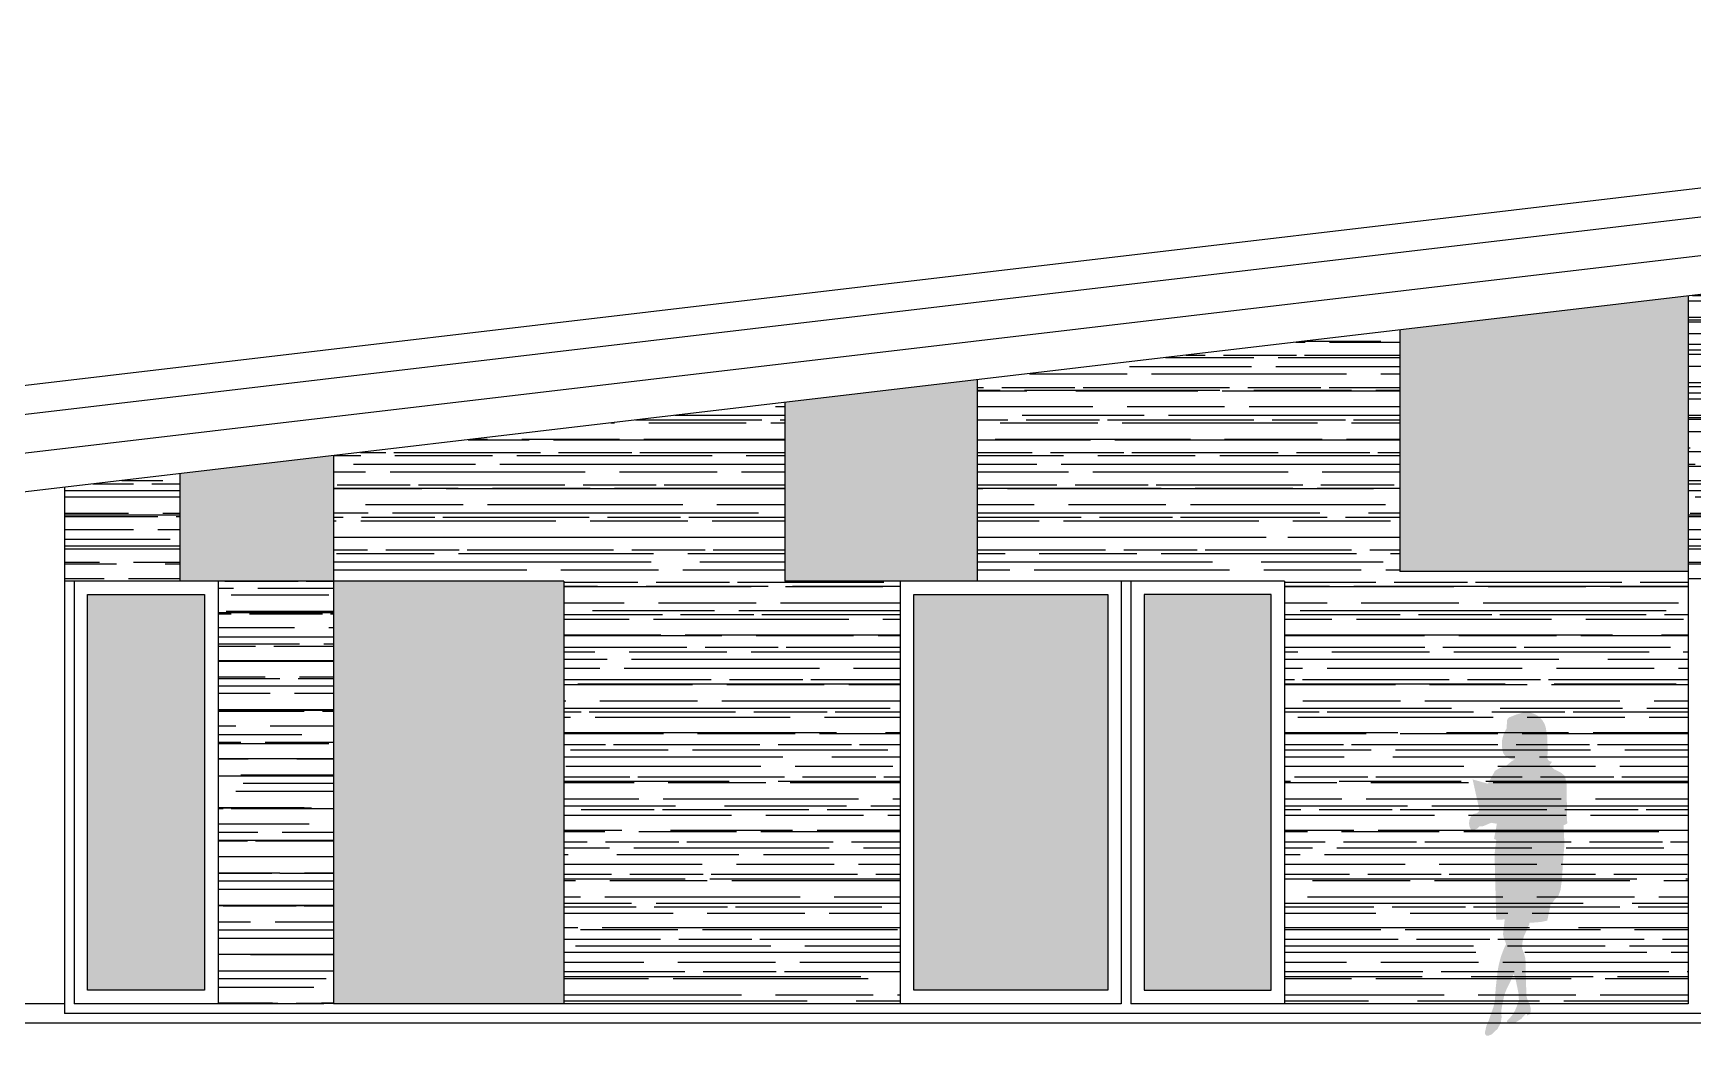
# Model space of a CAD drawing. Header units: millimetres. Extents: x 589 to 1175, y -455 to -172.
# Drawn here: x 1148.96 to 1157.6, y -445.17 to -439.95 of the extents above; entities that cross this region are included whole.
import ezdxf

# ---------------------------------------------------------------- set-up
doc = ezdxf.new("R2010")
doc.units = ezdxf.units.MM
for name, color, linetype in [('pohled', 4, 'Continuous'), ('SRAFA', 251, 'Continuous'), ('srafa fasada', 253, 'Continuous'), ('stafaz', 252, 'Continuous'), ('ZDIVO', 1, 'Continuous')]:
    doc.layers.add(name, color=color, linetype=linetype)
pattern_1 = [(0, (118.25269, -99.30682), (0.2794, 0.127), [1.905, -0.254, 0.635, -0.127]), (0, (118.4216, -99.24332), (-0.127, 0.16891), [0.381, -0.04191, 0.762, -0.09525]), (0, (118.31619, -99.19887), (0.6604, 0.08509), [1.016, -0.1778, 0.508, -0.127])]
pattern_2 = [(0, (-43.30224, -4.0463), (0.2794, 0.127), [1.905, -0.254, 0.635, -0.127]), (0, (-43.13333, -3.9828), (-0.127, 0.16891), [0.381, -0.04191, 0.762, -0.09525]), (0, (-43.23874, -3.93835), (0.6604, 0.08509), [1.016, -0.1778, 0.508, -0.127])]

msp = doc.modelspace()

# ---------------------------------------------------------------- hatches: boundary and pattern name
at = {"layer": 'SRAFA'}
h = msp.add_hatch(dxfattribs=at)
h.set_pattern_fill('AR-RROOF', color=256, scale=0.005, style=0)
h.set_pattern_definition(pattern_1)
h.paths.add_polyline_path([(1157.5708, -442.8052), (1158.9708, -442.8052), (1158.9708, -441.1552), (1157.5708, -441.3203)])
h = msp.add_hatch(dxfattribs=at)
h.set_pattern_fill('AR-RROOF', color=256, scale=0.005, style=0)
h.set_pattern_definition(pattern_2)
h.paths.add_polyline_path([(1157.5708, -442.8052), (1157.5708, -442.7552), (1156.0708, -442.7552), (1156.0708, -441.4972), (1153.8708, -441.7566), (1153.8708, -442.8052), (1155.4708, -442.8052), (1155.4708, -445.0052), (1157.5708, -445.0052)])
h = msp.add_hatch(dxfattribs=at)
h.set_pattern_fill('AR-RROOF', color=256, scale=0.005, style=0)
h.set_pattern_definition(pattern_2)
h.paths.add_polyline_path([(1152.8708, -441.8745), (1150.5208, -442.1517), (1150.5208, -442.8052), (1152.8708, -442.8052)])
h = msp.add_hatch(dxfattribs=at)
h.set_pattern_fill('AR-RROOF', color=256, scale=0.005, style=0)
h.set_pattern_definition(pattern_1)
h.paths.add_polyline_path([(1149.7208, -442.8052), (1149.7208, -442.246), (1149.1208, -442.3168), (1149.1208, -442.8052)])
h = msp.add_hatch(dxfattribs=at)
h.set_pattern_fill('AR-RROOF', color=256, scale=0.005, style=0)
h.set_pattern_definition(pattern_1)
h.paths.add_polyline_path([(1150.5208, -445.0052), (1150.5208, -442.8052), (1149.9208, -442.8052), (1149.9208, -445.0052)])
h = msp.add_hatch(dxfattribs=at)
h.set_pattern_fill('AR-RROOF', color=256, scale=0.005, style=0)
h.set_pattern_definition(pattern_2)
h.paths.add_polyline_path([(1151.7208, -442.8052), (1151.7208, -445.0052), (1153.4708, -445.0052), (1153.4708, -442.8052)])
at = {"layer": 'srafa fasada'}
h = msp.add_hatch(color=256, dxfattribs=at)
h.paths.add_polyline_path([(1149.8508, -442.8752), (1149.2408, -442.8752), (1149.2408, -444.9352), (1149.8508, -444.9352)])
h.paths.add_polyline_path([(1150.5208, -442.1517), (1149.7208, -442.246), (1149.7208, -442.8052), (1150.5208, -442.8052)])
h.paths.add_polyline_path([(1151.7208, -442.8052), (1150.5208, -442.8052), (1150.5208, -445.0052), (1151.7208, -445.0052)])
h.paths.add_polyline_path([(1153.8708, -441.7566), (1152.8708, -441.8745), (1152.8708, -442.8052), (1153.8708, -442.8052)])
h.paths.add_polyline_path([(1154.5508, -442.8752), (1153.5408, -442.8752), (1153.5408, -444.9352), (1154.5508, -444.9352)])
h.paths.add_polyline_path([(1155.4008, -442.8752), (1154.7408, -442.8752), (1154.7408, -444.9352), (1155.4008, -444.9352)])
h.paths.add_polyline_path([(1157.5708, -441.3203), (1156.0708, -441.4972), (1156.0708, -442.7552), (1157.5708, -442.7552)])
h.paths.add_polyline_path([(1158.2508, -442.8752), (1157.6908, -442.8752), (1157.6908, -444.9352), (1158.2508, -444.9352)])
h.paths.add_polyline_path([(1159.8708, -441.0994), (1159.0208, -441.1996), (1159.0208, -442.7552), (1159.8708, -442.7552)])
h.paths.add_polyline_path([(1162.6208, -440.7751), (1161.4708, -440.9107), (1161.4708, -442.7552), (1162.6208, -442.7552)])
at = {"layer": 'stafaz'}
h = msp.add_hatch(color=256, dxfattribs=at)
h.paths.add_polyline_path([(1156.9233, -444.0757, 0.054027), (1156.9421, -444.0667), (1156.9384, -443.8584), (1156.9344, -443.8386), (1156.929, -443.8187), (1156.9109, -443.8034), (1156.895, -443.7944), (1156.876, -443.7858), (1156.85, -443.7621, 0.136197), (1156.863, -443.7444, -0.498904), (1156.8387, -443.7187), (1156.8407, -443.6926), (1156.8394, -443.6547), (1156.8391, -443.6181), (1156.8304, -443.5663, 0.404561), (1156.7093, -443.4904), (1156.6785, -443.4992), (1156.6573, -443.5075), (1156.6407, -443.5143, 0.308564), (1156.6287, -443.5381), (1156.6265, -443.5722, 0.226032), (1156.6092, -443.7011, 0.275385), (1156.6724, -443.7338), (1156.6556, -443.7407), (1156.6219, -443.7682), (1156.5934, -443.7771), (1156.5709, -443.7894), (1156.5656, -443.7937), (1156.5296, -443.8597), (1156.4498, -443.8373), (1156.4852, -443.9961), (1156.4846, -443.9976, -0.154794), (1156.4729, -444.0129), (1156.4514, -444.0184, 0.353168), (1156.4411, -444.0991, 0.304001), (1156.4859, -444.0818), (1156.4932, -444.0822), (1156.5032, -444.0811), (1156.5212, -444.0739), (1156.5398, -444.0655), (1156.5482, -444.0632), (1156.576, -444.0684), (1156.5614, -444.1468), (1156.5728, -444.1527), (1156.5643, -444.2254), (1156.5658, -444.306), (1156.5684, -444.3974), (1156.5728, -444.5677), (1156.6169, -444.5662), (1156.6079, -444.6435), (1156.6119, -444.6617), (1156.6182, -444.6784), (1156.6241, -444.694, 0.097557), (1156.5766, -444.8677, 0.02378), (1156.567, -444.9716, -0.091929), (1156.5503, -445.0434), (1156.5342, -445.0912), (1156.5216, -445.12), (1156.5143, -445.1523, 0.669691), (1156.5353, -445.1705, -0.031235), (1156.5392, -445.1688), (1156.5507, -445.1638), (1156.5798, -445.1354), (1156.5965, -445.1044), (1156.601, -445.0739, 1.077293), (1156.6, -445.0738, -0.900826), (1156.601, -445.0737, -0.114259), (1156.602, -445.0239, -0.037028), (1156.6082, -444.9931, -0.07305), (1156.6275, -444.9275, 0.024445), (1156.6633, -444.8504), (1156.6738, -444.8796), (1156.6827, -444.9219), (1156.6894, -444.9551), (1156.6906, -444.9857), (1156.6812, -445.0156), (1156.6705, -445.0407), (1156.6557, -445.0648), (1156.6416, -445.0813), (1156.6296, -445.0939), (1156.6286, -445.0987), (1156.632, -445.1057), (1156.642, -445.11), (1156.6754, -445.1009), (1156.7022, -445.0843), (1156.7341, -445.0501), (1156.7334, -445.0664), (1156.7507, -445.0589), (1156.7517, -445.0285), (1156.7467, -445.0086), (1156.736, -444.9849), (1156.7298, -444.9659), (1156.727, -444.8642), (1156.7248, -444.7699), (1156.7167, -444.7415), (1156.7069, -444.7169, 0.020963), (1156.7084, -444.6971, -0.11608), (1156.7245, -444.6374), (1156.7321, -444.6196), (1156.7441, -444.5932), (1156.7461, -444.5839), (1156.7551, -444.5836), (1156.8088, -444.579), (1156.8383, -444.5723), (1156.8518, -444.5081), (1156.8553, -444.4869), (1156.8596, -444.4869), (1156.8789, -444.4601), (1156.897, -444.4415), (1156.9069, -444.4152), (1156.9152, -444.354), (1156.9178, -444.3065), (1156.9177, -444.3055), (1156.9218, -444.2486), (1156.9273, -444.1795), (1156.9255, -444.1183)])
h.paths.add_polyline_path([(1156.8378, -444.5714, -0.000438), (1156.8378, -444.5714, -0.000526), (1156.8378, -444.5714, -1038.007597)], flags=16)

# ---------------------------------------------------------------- linework, layer by layer
at = {"layer": 'pohled'}
for p, q in [((1164.4708, -439.9527), (1147.7574, -441.9238)), ((1164.4708, -440.1038), (1147.775, -442.0727)), ((1164.5708, -440.2934), (1148.4208, -442.1979)), ((1162.6708, -440.7188), (1148.4208, -442.3993)), ((1157.5708, -441.3203), (1157.5708, -442.8052)), ((1156.0708, -441.4972), (1156.0708, -442.7552)), ((1153.8708, -441.7566), (1153.8708, -442.8052)), ((1152.8708, -441.8745), (1152.8708, -442.8052)), ((1150.5208, -442.1517), (1150.5208, -445.0052)), ((1149.1208, -442.3168), (1149.1208, -445.0552)), ((1149.7208, -442.246), (1149.7208, -442.8052)), ((1150.5208, -442.8052), (1149.1208, -442.8052)), ((1149.1708, -442.8052), (1149.1708, -445.0052)), ((1149.9208, -442.8052), (1149.9208, -445.0052)), ((1151.7208, -442.8052), (1150.5208, -442.8052)), ((1151.7208, -442.8052), (1151.7208, -445.0052)), ((1155.4708, -442.8052), (1152.8708, -442.8052)), ((1153.4708, -442.8052), (1153.4708, -445.0052)), ((1154.6208, -442.8052), (1154.6208, -445.0052)), ((1154.6708, -442.8052), (1154.6708, -445.0052)), ((1155.4708, -442.8052), (1155.4708, -445.0052)), ((1157.5708, -442.7552), (1156.0708, -442.7552)), ((1157.5708, -442.8052), (1157.5708, -445.0052)), ((1149.1208, -445.0052), (1148.4208, -445.0052)), ((1158.3708, -445.0552), (1149.1208, -445.0552)), ((1150.4708, -445.0052), (1149.1708, -445.0052)), ((1154.6208, -445.0052), (1150.5208, -445.0052)), ((1157.5708, -445.0052), (1154.6708, -445.0052))]:
    msp.add_line(p, q, dxfattribs=at)
for points in [[(1149.2408, -442.8752), (1149.8508, -442.8752), (1149.8508, -444.9352), (1149.2408, -444.9352)], [(1153.5408, -442.8752), (1154.5508, -442.8752), (1154.5508, -444.9352), (1153.5408, -444.9352)], [(1154.7408, -444.9352), (1155.4008, -444.9352), (1155.4008, -442.8752), (1154.7408, -442.8752)]]:
    msp.add_lwpolyline(points, close=True, dxfattribs=at)
at = {"layer": 'ZDIVO'}
msp.add_line((1148.1208, -445.1052), (1158.3708, -445.1052), dxfattribs=at)

doc.saveas('drawing.dxf')
